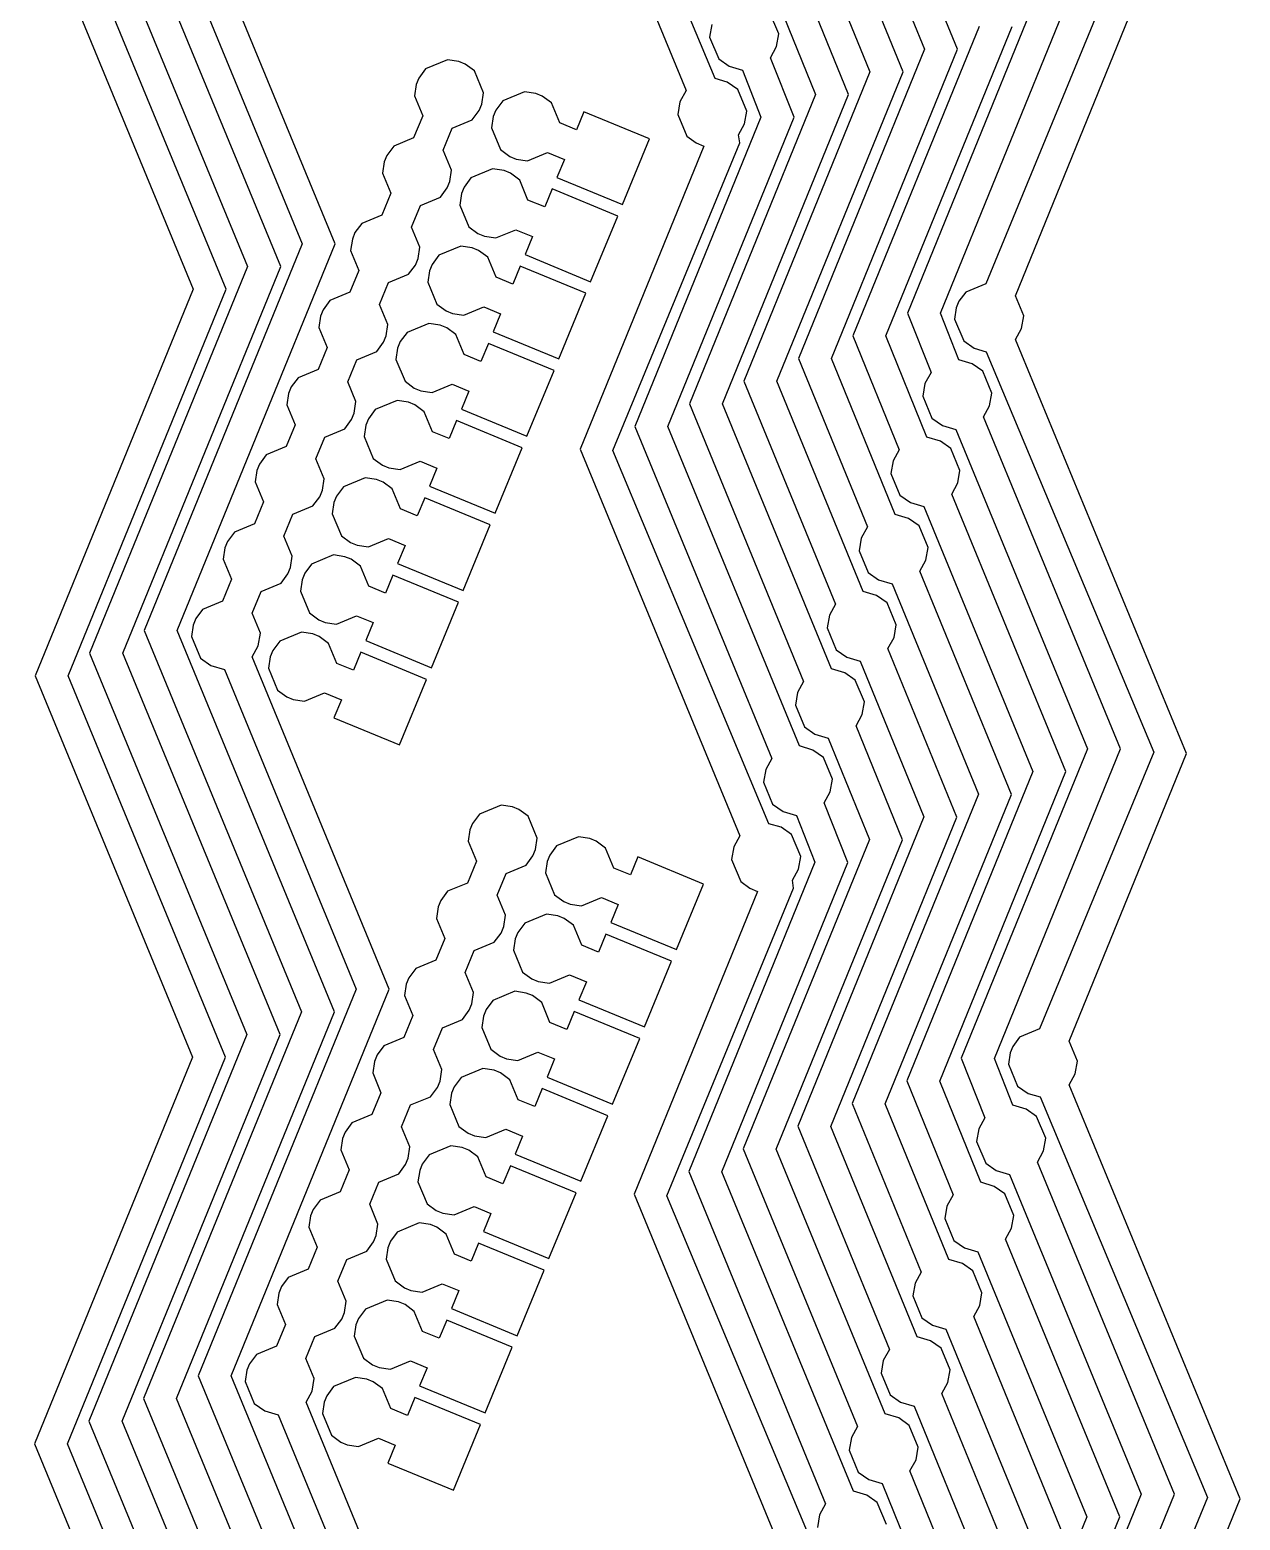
# Model space of a CAD drawing. Header units: millimetres. Extents: x 13 to 54, y 15 to 202.
# Drawn here: x 13.36 to 50.18, y 89.96 to 135.28 of the extents above; entities that cross this region are included whole.
import ezdxf

# ---------------------------------------------------------------- set-up
doc = ezdxf.new("R2010")
doc.units = ezdxf.units.MM
doc.layers.add('Default', color=70, linetype='Continuous')

msp = doc.modelspace()

# ---------------------------------------------------------------- linework, layer by layer
at = {"layer": 'Default'}
for points in [[(28.4647, 145.1905, -0.2), (33.3201, 133.4315, -0.2), (33.1356, 133.0954, -0.2), (33.0685, 132.7109, -0.2), (33.3443, 132.0475, -0.2), (33.625, 131.8401, -0.2), (33.8598, 131.7432, -0.2), (30.1032, 122.5312, -0.2), (34.9586, 110.7722, -0.2), (34.7741, 110.4361, -0.2), (34.707, 110.0517, -0.2), (34.9828, 109.3883, -0.2), (35.2635, 109.1808, -0.2), (35.4983, 109.0839, -0.2), (31.7417, 99.872, -0.2), (36.5971, 88.1129, -0.2)], [(37.4817, 88.4805, -0.2), (32.7318, 99.8297, -0.2), (36.5921, 109.1819, -0.2), (36.5555, 109.4261, -0.2), (36.74, 109.7621, -0.2), (36.8071, 110.1466, -0.2), (36.5314, 110.81, -0.2), (36.2115, 111.0336, -0.2), (35.8432, 111.1398, -0.2), (31.0933, 122.489, -0.2), (34.9536, 131.8412, -0.2), (34.917, 132.0853, -0.2), (35.1015, 132.4214, -0.2), (35.1686, 132.8059, -0.2), (34.8929, 133.4692, -0.2), (34.573, 133.6929, -0.2), (34.2047, 133.7991, -0.2), (29.4548, 145.1482, -0.2)], [(44.8577, 89.3746, -0.2), (42.0705, 96.1582, -0.2), (42.255, 96.4942, -0.2), (42.3221, 96.8787, -0.2), (42.0463, 97.5421, -0.2), (41.7264, 97.7657, -0.2), (41.319, 97.8881, -0.2), (39.3819, 102.6263, -0.2), (43.2192, 112.0338, -0.2), (40.432, 118.8175, -0.2), (40.6165, 119.1535, -0.2), (40.6836, 119.538, -0.2), (40.4078, 120.2014, -0.2), (40.0879, 120.425, -0.2), (39.6805, 120.5474, -0.2), (37.7434, 125.2856, -0.2), (41.5807, 134.6931, -0.2), (38.7935, 141.4768, -0.2)], [(37.9481, 141.0929, -0.2), (40.5745, 134.6963, -0.2), (36.7372, 125.2887, -0.2), (38.8351, 120.1636, -0.2), (38.6506, 119.8276, -0.2), (38.5835, 119.4431, -0.2), (38.8592, 118.7797, -0.2), (39.1791, 118.556, -0.2), (39.5866, 118.4337, -0.2), (42.213, 112.037, -0.2), (38.3757, 102.6294, -0.2), (40.4736, 97.5043, -0.2), (40.2891, 97.1683, -0.2), (40.222, 96.7838, -0.2), (40.4977, 96.1204, -0.2), (40.8176, 95.8968, -0.2), (41.2251, 95.7744, -0.2), (43.8515, 89.3777, -0.2)], [(15.1969, 139.6756, -0.2), (19.9833, 128.0823, -0.2), (15.1769, 116.3269, -0.2), (19.9633, 104.7337, -0.2), (15.1569, 92.9783, -0.2), (19.9434, 81.385, -0.2), (15.1369, 69.6296, -0.2), (19.9234, 58.0364, -0.2), (15.1169, 46.2809, -0.2), (19.9034, 34.6877, -0.2), (15.5815, 24.1062, -0.2), (15.956, 23.1273, -0.2), (15.7715, 22.7913, -0.2), (15.7044, 22.4068, -0.2), (15.9801, 21.7434, -0.2), (16.2609, 21.5359, -0.2), (16.4565, 21.4551, -0.2), (16.8019, 21.4042, -0.2), (17.4653, 21.6799, -0.2), (17.6728, 21.9607, -0.2), (17.7858, 22.2346, -0.2)], [(17.7858, 22.2346, 1.2), (17.7858, 22.2346, -0.2), (17.8045, 22.5017, -0.2), (17.5287, 23.1651, -0.2), (17.2089, 23.3887, -0.2), (16.8014, 23.5111, -0.2), (16.5878, 24.1031, -0.2), (20.9096, 34.6845, -0.2), (16.1232, 46.2778, -0.2), (20.9296, 58.0332, -0.2), (16.1432, 69.6264, -0.2), (20.9496, 81.3819, -0.2), (16.1631, 92.9751, -0.2), (20.9696, 104.7305, -0.2), (16.1831, 116.3238, -0.2), (20.9896, 128.0792, -0.2), (16.2031, 139.6724, -0.2)], [(43.1993, 88.6852, -0.2), (41.1013, 93.8103, -0.2), (41.2858, 94.1464, -0.2), (41.353, 94.5308, -0.2), (41.0772, 95.1942, -0.2), (40.7573, 95.4179, -0.2), (40.3499, 95.5403, -0.2), (37.7234, 101.9369, -0.2), (41.5608, 111.3445, -0.2), (39.4628, 116.4696, -0.2), (39.6473, 116.8056, -0.2), (39.7145, 117.1901, -0.2), (39.4387, 117.8535, -0.2), (39.1188, 118.0772, -0.2), (38.7114, 118.1995, -0.2), (36.0849, 124.5962, -0.2), (39.9223, 134.0038, -0.2), (37.8243, 139.1289, -0.2)], [(13.5384, 138.9862, -0.2), (18.3248, 127.393, -0.2), (13.5184, 115.6375, -0.2), (18.3049, 104.0443, -0.2), (13.4984, 92.2889, -0.2), (18.2849, 80.6957, -0.2), (13.4784, 68.9402, -0.2), (18.2649, 57.347, -0.2), (13.4585, 45.5916, -0.2), (18.2449, 33.9983, -0.2), (14.3038, 24.4504, -0.2), (13.6957, 24.1976, -0.2), (13.4883, 23.9169, -0.2), (13.4075, 23.7212, -0.2), (13.3565, 23.3759, -0.2), (13.6323, 22.7125, -0.2), (13.913, 22.505, -0.2), (14.1087, 22.4243, -0.2), (14.454, 22.3733, -0.2), (15.1174, 22.649, -0.2), (15.3249, 22.9298, -0.2), (15.438, 23.2037, -0.2)], [(15.438, 23.2037, 1.2), (15.438, 23.2037, -0.2), (15.4566, 23.4708, -0.2), (15.2039, 24.0789, -0.2), (19.2512, 33.9952, -0.2), (14.4647, 45.5884, -0.2), (19.2711, 57.3438, -0.2), (14.4847, 68.9371, -0.2), (19.2911, 80.6925, -0.2), (14.5047, 92.2857, -0.2), (19.3111, 104.0411, -0.2), (14.5246, 115.6344, -0.2), (19.3311, 127.3898, -0.2), (14.5446, 138.983, -0.2)], [(20.1337, 21.2655, 1.2), (20.1337, 21.2655, -0.2), (20.1523, 21.5326, -0.2), (19.8766, 22.196, -0.2), (19.5567, 22.4196, -0.2), (19.1492, 22.542, -0.2), (18.2462, 24.7924, -0.2), (22.5681, 35.3739, -0.2), (17.7817, 46.9672, -0.2), (22.5881, 58.7226, -0.2), (17.8016, 70.3158, -0.2), (22.6081, 82.0712, -0.2), (17.8216, 93.6645, -0.2), (22.6281, 105.4199, -0.2), (17.8416, 117.0131, -0.2), (22.6481, 128.7685, -0.2), (18.482, 138.8691, -0.2)], [(36.979, 138.7451, -0.2), (38.916, 134.0069, -0.2), (35.0787, 124.5994, -0.2), (37.866, 117.8157, -0.2), (37.6815, 117.4797, -0.2), (37.6144, 117.0952, -0.2), (37.8901, 116.4318, -0.2), (38.21, 116.2082, -0.2), (38.6175, 116.0858, -0.2), (40.5545, 111.3476, -0.2), (36.7172, 101.9401, -0.2), (39.5045, 95.1564, -0.2), (39.32, 94.8204, -0.2), (39.2529, 94.4359, -0.2), (39.5286, 93.7725, -0.2), (39.8485, 93.5489, -0.2), (40.256, 93.4265, -0.2), (42.193, 88.6883, -0.2)], [(17.6366, 138.4853, -0.2), (21.6418, 128.7717, -0.2), (16.8354, 117.0163, -0.2), (21.6218, 105.4231, -0.2), (16.8154, 93.6676, -0.2), (21.6018, 82.0744, -0.2), (16.7954, 70.319, -0.2), (21.5819, 58.7257, -0.2), (16.7754, 46.9703, -0.2), (21.5619, 35.3771, -0.2), (17.24, 24.7956, -0.2), (18.3039, 22.1582, -0.2), (18.1194, 21.8221, -0.2), (18.0523, 21.4377, -0.2), (18.328, 20.7743, -0.2), (18.6087, 20.5668, -0.2), (18.8044, 20.486, -0.2), (19.1497, 20.4351, -0.2), (19.8131, 20.7108, -0.2), (20.0206, 20.9916, -0.2), (20.1337, 21.2655, -0.2)], [(41.5408, 87.9958, -0.2), (40.1322, 91.4625, -0.2), (40.3167, 91.7985, -0.2), (40.3838, 92.183, -0.2), (40.1081, 92.8464, -0.2), (39.7882, 93.07, -0.2), (39.3808, 93.1924, -0.2), (36.065, 101.2475, -0.2), (39.9023, 110.6551, -0.2), (38.4937, 114.1218, -0.2), (38.6782, 114.4578, -0.2), (38.7453, 114.8423, -0.2), (38.4696, 115.5057, -0.2), (38.1497, 115.7293, -0.2), (37.7423, 115.8517, -0.2), (34.4265, 123.9068, -0.2), (38.2638, 133.3144, -0.2), (36.8552, 136.7811, -0.2)], [(36.0098, 136.3972, -0.2), (37.2575, 133.3176, -0.2), (33.4202, 123.91, -0.2), (36.8969, 115.4679, -0.2), (36.7124, 115.1318, -0.2), (36.6453, 114.7474, -0.2), (36.921, 114.084, -0.2), (37.2409, 113.8603, -0.2), (37.6483, 113.738, -0.2), (38.896, 110.6583, -0.2), (35.0587, 101.2507, -0.2), (38.5354, 92.8086, -0.2), (38.3509, 92.4726, -0.2), (38.2838, 92.0881, -0.2), (38.5595, 91.4247, -0.2), (38.8794, 91.2011, -0.2), (39.2868, 91.0787, -0.2), (40.5345, 87.999, -0.2)], [(43.8915, 136.075, -0.2), (40.0541, 126.6675, -0.2), (40.7733, 124.8593, -0.2), (40.5888, 124.5233, -0.2), (40.5217, 124.1388, -0.2), (40.7975, 123.4754, -0.2), (41.1173, 123.2518, -0.2), (41.5248, 123.1294, -0.2), (45.53, 113.4157, -0.2), (41.6926, 104.0082, -0.2), (42.4118, 102.2, -0.2), (42.2273, 101.864, -0.2), (42.1602, 101.4795, -0.2), (42.436, 100.8161, -0.2), (42.7558, 100.5925, -0.2), (43.1633, 100.4701, -0.2), (47.1685, 90.7565, -0.2), (43.3311, 81.3489, -0.2)], [(44.3374, 81.3457, -0.2), (48.1747, 90.7533, -0.2), (44.0087, 100.8539, -0.2), (44.1932, 101.1899, -0.2), (44.2603, 101.5744, -0.2), (43.9845, 102.2378, -0.2), (43.6647, 102.4614, -0.2), (43.2572, 102.5838, -0.2), (42.6989, 104.005, -0.2), (46.5362, 113.4126, -0.2), (42.3702, 123.5132, -0.2), (42.5547, 123.8492, -0.2), (42.6218, 124.2337, -0.2), (42.346, 124.8971, -0.2), (42.0262, 125.1207, -0.2), (41.6187, 125.2431, -0.2), (41.0604, 126.6643, -0.2), (44.8977, 136.0719, -0.2)], [(45.9108, 135.9743, -0.2), (42.4381, 127.5611, -0.2), (41.83, 127.3084, -0.2), (41.6225, 127.0276, -0.2), (41.5418, 126.832, -0.2), (41.4908, 126.4866, -0.2), (41.7666, 125.8232, -0.2), (42.0864, 125.5996, -0.2), (42.4548, 125.4934, -0.2), (47.5493, 113.315, -0.2), (44.0766, 104.9019, -0.2), (43.4685, 104.6491, -0.2), (43.261, 104.3683, -0.2), (43.1803, 104.1727, -0.2), (43.1293, 103.8273, -0.2), (43.4051, 103.164, -0.2), (43.725, 102.9403, -0.2), (44.0933, 102.8341, -0.2), (49.1878, 90.6557, -0.2), (45.7151, 82.2426, -0.2)], [(39.4147, 89.8351, -0.2), (39.139, 90.4985, -0.2), (38.8191, 90.7222, -0.2), (38.4116, 90.8445, -0.2), (34.4065, 100.5582, -0.2), (38.2438, 109.9657, -0.2), (37.5246, 111.7739, -0.2), (37.7091, 112.1099, -0.2), (37.7762, 112.4944, -0.2), (37.5005, 113.1578, -0.2), (37.1806, 113.3814, -0.2), (36.7731, 113.5038, -0.2), (32.768, 123.2175, -0.2), (36.6053, 132.625, -0.2), (35.8861, 134.4332, -0.2), (36.0706, 134.7692, -0.2), (36.1377, 135.1537, -0.2), (35.862, 135.8171, -0.2)], [(46.6151, 81.8711, -0.2), (50.1779, 90.6134, -0.2), (44.9778, 103.2017, -0.2), (45.1623, 103.5378, -0.2), (45.2294, 103.9223, -0.2), (44.9766, 104.5304, -0.2), (48.5394, 113.2727, -0.2), (43.3393, 125.861, -0.2), (43.5238, 126.1971, -0.2), (43.5909, 126.5815, -0.2), (43.3381, 127.1897, -0.2), (46.9009, 135.932, -0.2)], [(34.1047, 135.4433, -0.2), (34.0376, 135.0588, -0.2), (34.3134, 134.3954, -0.2), (34.6333, 134.1718, -0.2), (35.0407, 134.0494, -0.2), (35.599, 132.6282, -0.2), (31.7617, 123.2206, -0.2), (35.9277, 113.12, -0.2), (35.7432, 112.784, -0.2), (35.6761, 112.3995, -0.2), (35.9519, 111.7361, -0.2), (36.2718, 111.5125, -0.2), (36.6792, 111.3901, -0.2), (37.2375, 109.9689, -0.2), (33.4002, 100.5613, -0.2), (37.5662, 90.4607, -0.2), (37.3817, 90.1247, -0.2), (37.3146, 89.7402, -0.2)], [(42.233, 135.3857, -0.2), (38.3957, 125.9781, -0.2), (39.8042, 122.5114, -0.2), (39.6197, 122.1754, -0.2), (39.5526, 121.7909, -0.2), (39.8283, 121.1275, -0.2), (40.1482, 120.9039, -0.2), (40.5557, 120.7815, -0.2), (43.8715, 112.7264, -0.2), (40.0342, 103.3188, -0.2), (41.4427, 99.8521, -0.2), (41.2582, 99.5161, -0.2), (41.1911, 99.1316, -0.2), (41.4668, 98.4682, -0.2), (41.7867, 98.2446, -0.2), (42.1942, 98.1222, -0.2), (45.51, 90.0671, -0.2), (41.6727, 80.6595, -0.2)], [(42.6789, 80.6564, -0.2), (46.5162, 90.0639, -0.2), (43.0396, 98.506, -0.2), (43.2241, 98.8421, -0.2), (43.2912, 99.2266, -0.2), (43.0154, 99.8899, -0.2), (42.6956, 100.1136, -0.2), (42.2881, 100.236, -0.2), (41.0404, 103.3156, -0.2), (44.8777, 112.7232, -0.2), (41.4011, 121.1653, -0.2), (41.5856, 121.5014, -0.2), (41.6527, 121.8858, -0.2), (41.3769, 122.5492, -0.2), (41.0571, 122.7729, -0.2), (40.6496, 122.8952, -0.2), (39.4019, 125.9749, -0.2), (43.2392, 135.3825, -0.2)], [(24.2666, 82.7606, -0.2), (19.4801, 94.3538, -0.2), (24.2866, 106.1093, -0.2), (20.1205, 116.2099, -0.2), (20.305, 116.5459, -0.2), (20.3721, 116.9304, -0.2), (20.1194, 117.5385, -0.2), (20.3939, 118.2037, -0.2), (21.0021, 118.4565, -0.2), (21.2095, 118.7372, -0.2), (21.2903, 118.9329, -0.2), (21.3412, 119.2782, -0.2), (21.0885, 119.8863, -0.2), (21.3631, 120.5516, -0.2), (21.9712, 120.8043, -0.2), (22.1786, 121.0851, -0.2), (22.2594, 121.2807, -0.2), (22.3104, 121.6261, -0.2), (22.0576, 122.2342, -0.2), (22.3322, 122.8994, -0.2), (22.9403, 123.1522, -0.2), (23.1478, 123.4329, -0.2), (23.2285, 123.6286, -0.2), (23.2795, 123.9739, -0.2), (23.0267, 124.582, -0.2), (23.3013, 125.2473, -0.2), (23.9094, 125.5, -0.2), (24.1169, 125.7808, -0.2), (24.1976, 125.9764, -0.2), (24.2486, 126.3218, -0.2), (23.9958, 126.9299, -0.2), (24.2704, 127.5951, -0.2), (24.8785, 127.8479, -0.2), (25.086, 128.1286, -0.2), (25.1667, 128.3243, -0.2), (25.2177, 128.6696, -0.2), (24.9649, 129.2777, -0.2), (25.2395, 129.943, -0.2), (25.8476, 130.1957, -0.2), (26.0551, 130.4765, -0.2), (26.1359, 130.6721, -0.2), (26.1868, 131.0175, -0.2), (25.934, 131.6256, -0.2), (26.2086, 132.2908, -0.2), (26.8167, 132.5436, -0.2), (27.0242, 132.8243, -0.2), (27.105, 133.02, -0.2), (27.1559, 133.3653, -0.2), (26.8802, 134.0287, -0.2), (26.5994, 134.2362, -0.2), (26.4038, 134.317, -0.2), (26.0584, 134.3679, -0.2), (25.395, 134.0922, -0.2), (25.1876, 133.8114, -0.2), (25.1068, 133.6158, -0.2), (25.0559, 133.2704, -0.2), (25.3086, 132.6623, -0.2), (25.034, 131.9971, -0.2), (24.4259, 131.7443, -0.2), (24.2184, 131.4636, -0.2), (24.1377, 131.2679, -0.2), (24.0867, 130.9226, -0.2), (24.3395, 130.3145, -0.2), (24.0649, 129.6492, -0.2), (23.4568, 129.3965, -0.2), (23.2493, 129.1157, -0.2), (23.1686, 128.9201, -0.2), (23.1176, 128.5747, -0.2), (23.3704, 127.9666, -0.2), (23.0958, 127.3014, -0.2), (22.4877, 127.0486, -0.2), (22.2802, 126.7679, -0.2), (22.1995, 126.5722, -0.2), (22.1485, 126.2269, -0.2), (22.4013, 125.6188, -0.2), (22.1267, 124.9535, -0.2), (21.5186, 124.7008, -0.2), (21.3111, 124.42, -0.2), (21.2303, 124.2244, -0.2), (21.1794, 123.879, -0.2), (21.4322, 123.2709, -0.2), (21.1576, 122.6057, -0.2), (20.5495, 122.3529, -0.2), (20.342, 122.0722, -0.2), (20.2612, 121.8765, -0.2), (20.2103, 121.5312, -0.2), (20.463, 120.9231, -0.2), (20.1885, 120.2578, -0.2), (19.5804, 120.0051, -0.2), (19.3729, 119.7243, -0.2), (19.2921, 119.5287, -0.2), (19.2412, 119.1833, -0.2), (19.4939, 118.5752, -0.2), (19.2194, 117.91, -0.2), (18.6112, 117.6572, -0.2), (18.4038, 117.3765, -0.2), (18.323, 117.1808, -0.2), (18.2721, 116.8355, -0.2), (18.5478, 116.1721, -0.2), (18.8677, 115.9484, -0.2), (19.2751, 115.826, -0.2), (23.2803, 106.1124, -0.2), (18.4739, 94.357, -0.2), (23.2603, 82.7638, -0.2)], [(31.3876, 129.9699, 1.2), (31.3876, 129.9699, -0.2), (32.2113, 131.9656, -0.2), (30.2156, 132.7894, -0.2), (29.9895, 132.2415, -0.2), (29.4808, 132.4515, -0.2), (29.228, 133.0596, -0.2), (28.9473, 133.2671, -0.2), (28.7516, 133.3479, -0.2), (28.4063, 133.3988, -0.2), (27.7429, 133.1231, -0.2), (27.5354, 132.8423, -0.2), (27.4547, 132.6467, -0.2), (27.4037, 132.3013, -0.2), (27.6795, 131.6379, -0.2), (27.9602, 131.4304, -0.2), (28.1558, 131.3497, -0.2), (28.5012, 131.2987, -0.2), (29.1093, 131.5515, -0.2), (29.618, 131.3415, -0.2), (29.3919, 130.7937, -0.2), (31.3876, 129.9699, -0.2)], [(30.4184, 127.6221, 1.2), (30.4184, 127.6221, -0.2), (31.2422, 129.6178, -0.2), (29.2465, 130.4415, -0.2), (29.0204, 129.8937, -0.2), (28.5117, 130.1037, -0.2), (28.2589, 130.7118, -0.2), (27.9782, 130.9192, -0.2), (27.7825, 131, -0.2), (27.4372, 131.051, -0.2), (26.7738, 130.7752, -0.2), (26.5663, 130.4945, -0.2), (26.4855, 130.2988, -0.2), (26.4346, 129.9535, -0.2), (26.7103, 129.2901, -0.2), (26.9911, 129.0826, -0.2), (27.1867, 129.0018, -0.2), (27.5321, 128.9509, -0.2), (28.1402, 129.2036, -0.2), (28.6489, 128.9937, -0.2), (28.4228, 128.4458, -0.2), (30.4184, 127.6221, -0.2)], [(29.4493, 125.2742, 1.2), (29.4493, 125.2742, -0.2), (30.2731, 127.2699, -0.2), (28.2774, 128.0937, -0.2), (28.0513, 127.5458, -0.2), (27.5426, 127.7558, -0.2), (27.2898, 128.3639, -0.2), (27.0091, 128.5714, -0.2), (26.8134, 128.6522, -0.2), (26.4681, 128.7031, -0.2), (25.8047, 128.4274, -0.2), (25.5972, 128.1466, -0.2), (25.5164, 127.951, -0.2), (25.4655, 127.6056, -0.2), (25.7412, 126.9422, -0.2), (26.022, 126.7347, -0.2), (26.2176, 126.654, -0.2), (26.563, 126.603, -0.2), (27.1711, 126.8558, -0.2), (27.6798, 126.6458, -0.2), (27.4537, 126.098, -0.2), (29.4493, 125.2742, -0.2)], [(28.4802, 122.9264, 1.2), (28.4802, 122.9264, -0.2), (29.304, 124.9221, -0.2), (27.3083, 125.7458, -0.2), (27.0822, 125.198, -0.2), (26.5735, 125.408, -0.2), (26.3207, 126.0161, -0.2), (26.0399, 126.2235, -0.2), (25.8443, 126.3043, -0.2), (25.4989, 126.3553, -0.2), (24.8356, 126.0795, -0.2), (24.6281, 125.7988, -0.2), (24.5473, 125.6031, -0.2), (24.4964, 125.2578, -0.2), (24.7721, 124.5944, -0.2), (25.0529, 124.3869, -0.2), (25.2485, 124.3061, -0.2), (25.5939, 124.2552, -0.2), (26.202, 124.5079, -0.2), (26.7107, 124.298, -0.2), (26.4845, 123.7501, -0.2), (28.4802, 122.9264, -0.2)], [(27.5111, 120.5785, 1.2), (27.5111, 120.5785, -0.2), (28.3349, 122.5742, -0.2), (26.3392, 123.398, -0.2), (26.1131, 122.8501, -0.2), (25.6043, 123.0601, -0.2), (25.3516, 123.6682, -0.2), (25.0708, 123.8757, -0.2), (24.8752, 123.9564, -0.2), (24.5298, 124.0074, -0.2), (23.8664, 123.7317, -0.2), (23.659, 123.4509, -0.2), (23.5782, 123.2553, -0.2), (23.5272, 122.9099, -0.2), (23.803, 122.2465, -0.2), (24.0837, 122.039, -0.2), (24.2794, 121.9583, -0.2), (24.6247, 121.9073, -0.2), (25.2329, 122.1601, -0.2), (25.7416, 121.9501, -0.2), (25.5154, 121.4023, -0.2), (27.5111, 120.5785, -0.2)], [(26.542, 118.2307, 1.2), (26.542, 118.2307, -0.2), (27.3657, 120.2264, -0.2), (25.3701, 121.0501, -0.2), (25.1439, 120.5023, -0.2), (24.6352, 120.7122, -0.2), (24.3825, 121.3204, -0.2), (24.1017, 121.5278, -0.2), (23.9061, 121.6086, -0.2), (23.5607, 121.6595, -0.2), (22.8973, 121.3838, -0.2), (22.6898, 121.1031, -0.2), (22.6091, 120.9074, -0.2), (22.5581, 120.562, -0.2), (22.8339, 119.8987, -0.2), (23.1146, 119.6912, -0.2), (23.3103, 119.6104, -0.2), (23.6556, 119.5595, -0.2), (24.2637, 119.8122, -0.2), (24.7724, 119.6023, -0.2), (24.5463, 119.0544, -0.2), (26.542, 118.2307, -0.2)], [(25.5729, 115.8828, 1.2), (25.5729, 115.8828, -0.2), (26.3966, 117.8785, -0.2), (24.4009, 118.7022, -0.2), (24.1748, 118.1544, -0.2), (23.6661, 118.3644, -0.2), (23.4134, 118.9725, -0.2), (23.1326, 119.18, -0.2), (22.937, 119.2607, -0.2), (22.5916, 119.3117, -0.2), (21.9282, 119.0359, -0.2), (21.7207, 118.7552, -0.2), (21.64, 118.5595, -0.2), (21.589, 118.2142, -0.2), (21.8648, 117.5508, -0.2), (22.1455, 117.3433, -0.2), (22.3412, 117.2626, -0.2), (22.6865, 117.2116, -0.2), (23.2946, 117.4644, -0.2), (23.8033, 117.2544, -0.2), (23.5772, 116.7066, -0.2), (25.5729, 115.8828, -0.2)], [(24.6038, 113.535, 1.2), (24.6038, 113.535, -0.2), (25.4275, 115.5306, -0.2), (23.4318, 116.3544, -0.2), (23.2057, 115.8066, -0.2), (22.697, 116.0165, -0.2), (22.4442, 116.6246, -0.2), (22.1635, 116.8321, -0.2), (21.9678, 116.9129, -0.2), (21.6225, 116.9638, -0.2), (20.9591, 116.6881, -0.2), (20.7516, 116.4073, -0.2), (20.6709, 116.2117, -0.2), (20.6199, 115.8663, -0.2), (20.8957, 115.2029, -0.2), (21.1764, 114.9955, -0.2), (21.3721, 114.9147, -0.2), (21.7174, 114.8638, -0.2), (22.3255, 115.1165, -0.2), (22.8342, 114.9066, -0.2), (22.6081, 114.3587, -0.2), (24.6038, 113.535, -0.2)], [(25.9251, 83.45, -0.2), (21.759, 93.5506, -0.2), (21.9435, 93.8866, -0.2), (22.0106, 94.2711, -0.2), (21.7579, 94.8792, -0.2), (22.0324, 95.5444, -0.2), (22.6406, 95.7972, -0.2), (22.848, 96.0779, -0.2), (22.9288, 96.2736, -0.2), (22.9797, 96.6189, -0.2), (22.727, 97.227, -0.2), (23.0016, 97.8923, -0.2), (23.6097, 98.145, -0.2), (23.8171, 98.4258, -0.2), (23.8979, 98.6214, -0.2), (23.9489, 98.9668, -0.2), (23.6961, 99.5749, -0.2), (23.9707, 100.2401, -0.2), (24.5788, 100.4929, -0.2), (24.7863, 100.7736, -0.2), (24.867, 100.9693, -0.2), (24.918, 101.3146, -0.2), (24.6652, 101.9228, -0.2), (24.9398, 102.588, -0.2), (25.5479, 102.8407, -0.2), (25.7554, 103.1215, -0.2), (25.8361, 103.3171, -0.2), (25.8871, 103.6625, -0.2), (25.6343, 104.2706, -0.2), (25.9089, 104.9358, -0.2), (26.517, 105.1886, -0.2), (26.7245, 105.4693, -0.2), (26.8053, 105.665, -0.2), (26.8562, 106.0103, -0.2), (26.6034, 106.6185, -0.2), (26.878, 107.2837, -0.2), (27.4861, 107.5365, -0.2), (27.6936, 107.8172, -0.2), (27.7744, 108.0129, -0.2), (27.8253, 108.3582, -0.2), (27.5725, 108.9663, -0.2), (27.8471, 109.6315, -0.2), (28.4552, 109.8843, -0.2), (28.6627, 110.1651, -0.2), (28.7435, 110.3607, -0.2), (28.7944, 110.7061, -0.2), (28.5187, 111.3695, -0.2), (28.2379, 111.5769, -0.2), (28.0423, 111.6577, -0.2), (27.6969, 111.7086, -0.2), (27.0335, 111.4329, -0.2), (26.8261, 111.1521, -0.2), (26.7453, 110.9565, -0.2), (26.6944, 110.6111, -0.2), (26.9471, 110.003, -0.2), (26.6725, 109.3378, -0.2), (26.0644, 109.085, -0.2), (25.857, 108.8043, -0.2), (25.7762, 108.6086, -0.2), (25.7252, 108.2633, -0.2), (25.978, 107.6552, -0.2), (25.7034, 106.99, -0.2), (25.0953, 106.7372, -0.2), (24.8878, 106.4564, -0.2), (24.8071, 106.2608, -0.2), (24.7561, 105.9154, -0.2), (25.0089, 105.3073, -0.2), (24.7343, 104.6421, -0.2), (24.1262, 104.3893, -0.2), (23.9187, 104.1086, -0.2), (23.838, 103.9129, -0.2), (23.787, 103.5676, -0.2), (24.0398, 102.9595, -0.2), (23.7652, 102.2942, -0.2), (23.1571, 102.0415, -0.2), (22.9496, 101.7607, -0.2), (22.8688, 101.5651, -0.2), (22.8179, 101.2197, -0.2), (23.0707, 100.6116, -0.2), (22.7961, 99.9464, -0.2), (22.188, 99.6936, -0.2), (21.9805, 99.4129, -0.2), (21.8997, 99.2172, -0.2), (21.8488, 98.8719, -0.2), (22.1016, 98.2638, -0.2), (21.827, 97.5985, -0.2), (21.2189, 97.3458, -0.2), (21.0114, 97.065, -0.2), (20.9306, 96.8694, -0.2), (20.8797, 96.524, -0.2), (21.1324, 95.9159, -0.2), (20.8579, 95.2507, -0.2), (20.2497, 94.9979, -0.2), (20.0423, 94.7172, -0.2), (19.9615, 94.5215, -0.2), (19.9106, 94.1762, -0.2), (20.1863, 93.5128, -0.2), (20.5062, 93.2891, -0.2), (20.9136, 93.1668, -0.2), (24.9188, 83.4531, -0.2)], [(33.0261, 107.3107, 1.2), (33.0261, 107.3107, -0.2), (33.8498, 109.3063, -0.2), (31.8541, 110.1301, -0.2), (31.628, 109.5823, -0.2), (31.1193, 109.7922, -0.2), (30.8665, 110.4003, -0.2), (30.5858, 110.6078, -0.2), (30.3901, 110.6886, -0.2), (30.0448, 110.7395, -0.2), (29.3814, 110.4638, -0.2), (29.1739, 110.183, -0.2), (29.0932, 109.9874, -0.2), (29.0422, 109.642, -0.2), (29.318, 108.9786, -0.2), (29.5987, 108.7712, -0.2), (29.7944, 108.6904, -0.2), (30.1397, 108.6394, -0.2), (30.7478, 108.8922, -0.2), (31.2565, 108.6822, -0.2), (31.0304, 108.1344, -0.2), (33.0261, 107.3107, -0.2)], [(32.057, 104.9628, 1.2), (32.057, 104.9628, -0.2), (32.8807, 106.9585, -0.2), (30.885, 107.7822, -0.2), (30.6589, 107.2344, -0.2), (30.1502, 107.4444, -0.2), (29.8974, 108.0525, -0.2), (29.6167, 108.26, -0.2), (29.421, 108.3407, -0.2), (29.0757, 108.3917, -0.2), (28.4123, 108.1159, -0.2), (28.2048, 107.8352, -0.2), (28.124, 107.6395, -0.2), (28.0731, 107.2942, -0.2), (28.3488, 106.6308, -0.2), (28.6296, 106.4233, -0.2), (28.8252, 106.3425, -0.2), (29.1706, 106.2916, -0.2), (29.7787, 106.5444, -0.2), (30.2874, 106.3344, -0.2), (30.0613, 105.7866, -0.2), (32.057, 104.9628, -0.2)], [(31.0878, 102.615, 1.2), (31.0878, 102.615, -0.2), (31.9116, 104.6106, -0.2), (29.9159, 105.4344, -0.2), (29.6898, 104.8865, -0.2), (29.1811, 105.0965, -0.2), (28.9283, 105.7046, -0.2), (28.6476, 105.9121, -0.2), (28.4519, 105.9929, -0.2), (28.1066, 106.0438, -0.2), (27.4432, 105.7681, -0.2), (27.2357, 105.4873, -0.2), (27.1549, 105.2917, -0.2), (27.104, 104.9463, -0.2), (27.3797, 104.2829, -0.2), (27.6605, 104.0755, -0.2), (27.8561, 103.9947, -0.2), (28.2015, 103.9437, -0.2), (28.8096, 104.1965, -0.2), (29.3183, 103.9865, -0.2), (29.0922, 103.4387, -0.2), (31.0878, 102.615, -0.2)], [(30.1187, 100.2671, 1.2), (30.1187, 100.2671, -0.2), (30.9425, 102.2628, -0.2), (28.9468, 103.0865, -0.2), (28.7207, 102.5387, -0.2), (28.212, 102.7487, -0.2), (27.9592, 103.3568, -0.2), (27.6785, 103.5643, -0.2), (27.4828, 103.645, -0.2), (27.1374, 103.696, -0.2), (26.4741, 103.4202, -0.2), (26.2666, 103.1395, -0.2), (26.1858, 102.9438, -0.2), (26.1349, 102.5985, -0.2), (26.4106, 101.9351, -0.2), (26.6914, 101.7276, -0.2), (26.887, 101.6468, -0.2), (27.2324, 101.5959, -0.2), (27.8405, 101.8487, -0.2), (28.3492, 101.6387, -0.2), (28.123, 101.0908, -0.2), (30.1187, 100.2671, -0.2)], [(29.1496, 97.9192, 1.2), (29.1496, 97.9192, -0.2), (29.9734, 99.9149, -0.2), (27.9777, 100.7387, -0.2), (27.7516, 100.1908, -0.2), (27.2429, 100.4008, -0.2), (26.9901, 101.0089, -0.2), (26.7093, 101.2164, -0.2), (26.5137, 101.2972, -0.2), (26.1683, 101.3481, -0.2), (25.5049, 101.0724, -0.2), (25.2975, 100.7916, -0.2), (25.2167, 100.596, -0.2), (25.1657, 100.2506, -0.2), (25.4415, 99.5872, -0.2), (25.7222, 99.3797, -0.2), (25.9179, 99.299, -0.2), (26.2632, 99.248, -0.2), (26.8714, 99.5008, -0.2), (27.3801, 99.2908, -0.2), (27.1539, 98.743, -0.2), (29.1496, 97.9192, -0.2)], [(28.1805, 95.5714, 1.2), (28.1805, 95.5714, -0.2), (29.0042, 97.5671, -0.2), (27.0086, 98.3908, -0.2), (26.7824, 97.843, -0.2), (26.2737, 98.053, -0.2), (26.021, 98.6611, -0.2), (25.7402, 98.8685, -0.2), (25.5446, 98.9493, -0.2), (25.1992, 99.0003, -0.2), (24.5358, 98.7245, -0.2), (24.3283, 98.4438, -0.2), (24.2476, 98.2481, -0.2), (24.1966, 97.9028, -0.2), (24.4724, 97.2394, -0.2), (24.7531, 97.0319, -0.2), (24.9488, 96.9511, -0.2), (25.2941, 96.9002, -0.2), (25.9022, 97.1529, -0.2), (26.4109, 96.943, -0.2), (26.1848, 96.3951, -0.2), (28.1805, 95.5714, -0.2)], [(27.2114, 93.2235, 1.2), (27.2114, 93.2235, -0.2), (28.0351, 95.2192, -0.2), (26.0395, 96.043, -0.2), (25.8133, 95.4951, -0.2), (25.3046, 95.7051, -0.2), (25.0519, 96.3132, -0.2), (24.7711, 96.5207, -0.2), (24.5755, 96.6014, -0.2), (24.2301, 96.6524, -0.2), (23.5667, 96.3767, -0.2), (23.3592, 96.0959, -0.2), (23.2785, 95.9003, -0.2), (23.2275, 95.5549, -0.2), (23.5033, 94.8915, -0.2), (23.784, 94.684, -0.2), (23.9797, 94.6033, -0.2), (24.325, 94.5523, -0.2), (24.9331, 94.8051, -0.2), (25.4418, 94.5951, -0.2), (25.2157, 94.0473, -0.2), (27.2114, 93.2235, -0.2)], [(26.2423, 90.8757, 1.2), (26.2423, 90.8757, -0.2), (27.066, 92.8714, -0.2), (25.0703, 93.6951, -0.2), (24.8442, 93.1473, -0.2), (24.3355, 93.3572, -0.2), (24.0827, 93.9654, -0.2), (23.802, 94.1728, -0.2), (23.6063, 94.2536, -0.2), (23.261, 94.3045, -0.2), (22.5976, 94.0288, -0.2), (22.3901, 93.7481, -0.2), (22.3094, 93.5524, -0.2), (22.2584, 93.2071, -0.2), (22.5342, 92.5437, -0.2), (22.8149, 92.3362, -0.2), (23.0106, 92.2554, -0.2), (23.3559, 92.2045, -0.2), (23.964, 92.4572, -0.2), (24.4727, 92.2473, -0.2), (24.2466, 91.6994, -0.2), (26.2423, 90.8757, -0.2)]]:
    msp.add_polyline3d(points, dxfattribs=at)

doc.saveas('drawing.dxf')
